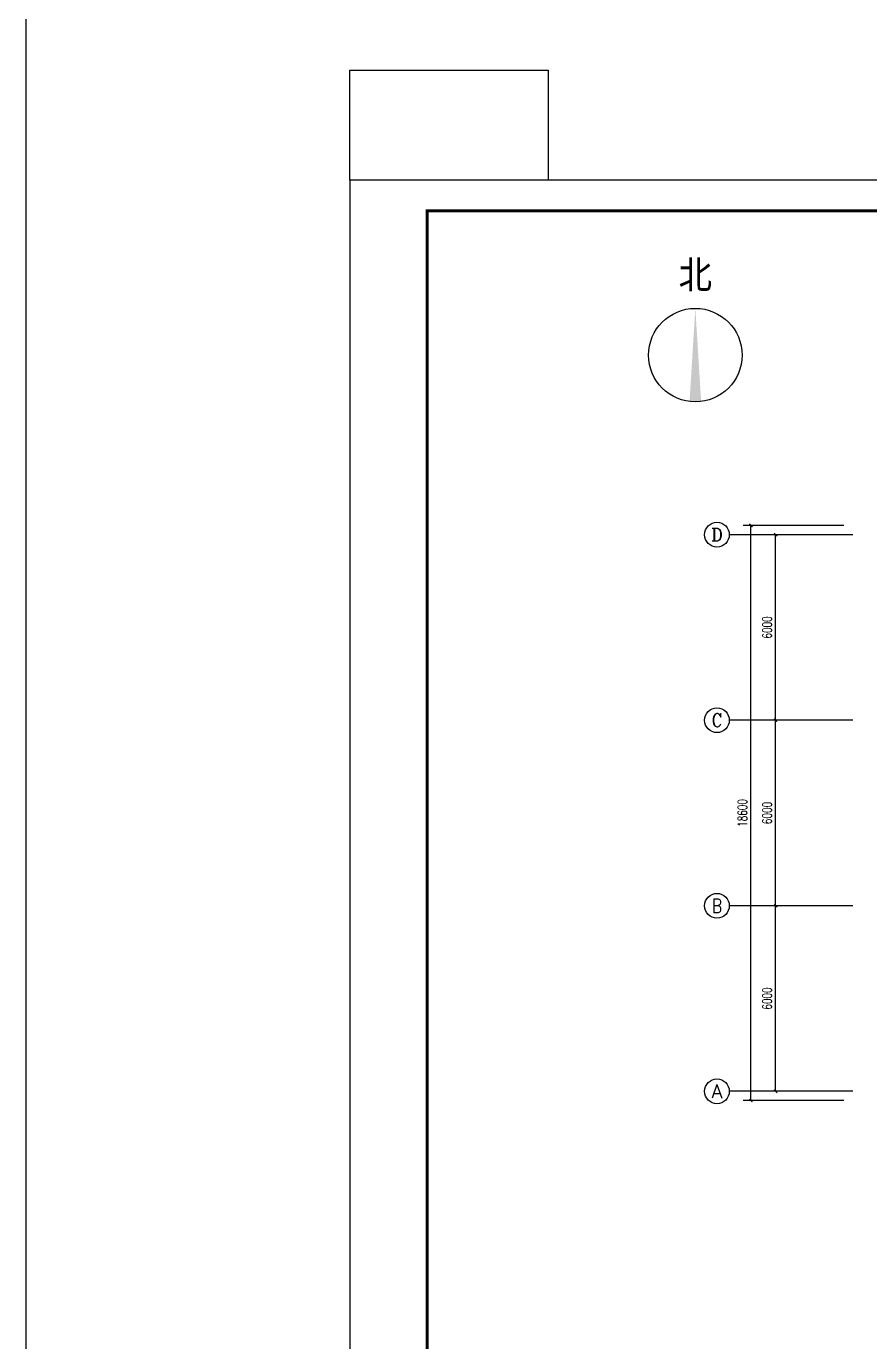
# Model space of a CAD drawing. Extents: x 1151645 to 1632247, y -116298 to 25377.
# Drawn here: x 1151645 to 1178920, y -79163 to -36628 of the extents above; entities that cross this region are included whole.
import ezdxf
from ezdxf.enums import TextEntityAlignment as Align

# ---------------------------------------------------------------- set-up
doc = ezdxf.new("R2010")
doc.units = 0
doc.header["$LTSCALE"] = 1000
doc.header["$MEASUREMENT"] = 0
doc.layers.get('0').update_dxf_attribs({"linetype": 'CONTINUOUS'})
doc.layers.get('Defpoints').update_dxf_attribs({"linetype": 'CONTINUOUS'})
doc.layers.add('_0', color=7, linetype='CONTINUOUS', lineweight=25)
for name, color, linetype in [('AXIS_TEXT', 7, 'CONTINUOUS'), ('PUB_TITLE', 4, 'CONTINUOUS'), ('建筑底图', 251, 'CONTINUOUS')]:
    doc.layers.add(name, color=color, linetype=linetype)
doc.styles.add('_TCH_AXIS', font='COMPLEX', dxfattribs={"bigfont": 'GBCBIG'})
doc.styles.add('_TCH_DIM_T3', font='SIMPLEX', dxfattribs={"width": 0.705882, "bigfont": 'GBCBIG'})
doc.styles.add('COMPLEX', font='COMPLEX')
doc.styles.add('HT', font='')
doc.styles.get('HT').set_extended_font_data('SimSun')
doc.dimstyles.new('_TCH_ARCH&&100', dxfattribs={"dimtxt": 297.5, "dimasz": 100, "dimexe": 250, "dimexo": 300, "dimgap": 126.25, "dimtad": 1, "dimdec": 0, "dimzin": 0, "dimdsep": 46, "dimtxsty": '_TCH_DIM_T3', "dimblk": 'ARCHTICK', "dimcen": 0.09, "dimclrt": 7, "dimazin": 2, "dimtfac": 1, "dimtdec": 0, "dimtix": 1, "dimtmove": 2, "dimatfit": 3, "dimfxl": 0, "dimtolj": 1, "dimtzin": 0, "dimarcsym": 0})

# ---------------------------------------------------------------- blocks, each defined once
blk = doc.blocks.new('_NORTH')
blk.add_circle((0, 0), 1200)
blk.add_solid([(-1191, 149), (-1191, -149), (1200, 0)])
blk = doc.blocks.new('_AXISO')
blk.add_circle((0, 0), 0.5)
at = {"layer": 'AXIS_TEXT', "style": 'COMPLEX', "width": 1.041667}
blk.add_attdef('A', text='', height=0.56, dxfattribs=at).set_placement((-0.25, -0.28), (0.25, -0.28), align=Align.FIT)
blk = doc.blocks.new('_ArchTick')
at = {"color": 0, "linetype": 'ByBlock', "const_width": 0.4}
blk.add_lwpolyline([(-0.5, -0.5), (0.5, 0.5)], dxfattribs=at)
blk = doc.blocks.new('*D99')
at = {"layer": 'Defpoints', "color": 0, "transparency": 16777216}
for p in [(1175879, -53067), (1178379, -53067), (1178379, -59067)]:
    blk.add_point(p, dxfattribs=at)
at = {"layer": '建筑底图', "color": 0, "lineweight": -2, "transparency": 16777216}
for p, q in [((1178079, -53067), (1175629, -53067)), ((1175879, -59067), (1175879, -53067)), ((1178079, -59067), (1175629, -59067))]:
    blk.add_line(p, q, dxfattribs=at)
at = {"layer": '建筑底图', "color": 0, "lineweight": -2, "transparency": 16777216, "xscale": 100, "yscale": 100, "zscale": 100}
for p, rotation in [((1175879, -53067), 90), ((1175879, -59067), 270)]:
    blk.add_blockref('_ArchTick', p, dxfattribs=dict(at, rotation=rotation))
at = {"layer": '建筑底图', "color": 7, "transparency": 16777216, "insert": (1175604, -56067), "char_height": 297.5, "attachment_point": 5, "rotation": 90, "style": '_TCH_DIM_T3'}
blk.add_mtext('\\A1;6000', dxfattribs=at)
blk = doc.blocks.new('*D100')
at = {"layer": 'Defpoints', "color": 0, "transparency": 16777216}
for p in [(1175879, -59067), (1178379, -59067), (1178379, -65067)]:
    blk.add_point(p, dxfattribs=at)
at = {"layer": '建筑底图', "color": 0, "lineweight": -2, "transparency": 16777216}
for p, q in [((1178079, -59067), (1175629, -59067)), ((1175879, -65067), (1175879, -59067)), ((1178079, -65067), (1175629, -65067))]:
    blk.add_line(p, q, dxfattribs=at)
at = {"layer": '建筑底图', "color": 0, "lineweight": -2, "transparency": 16777216, "xscale": 100, "yscale": 100, "zscale": 100}
for p, rotation in [((1175879, -59067), 90), ((1175879, -65067), 270)]:
    blk.add_blockref('_ArchTick', p, dxfattribs=dict(at, rotation=rotation))
at = {"layer": '建筑底图', "color": 7, "transparency": 16777216, "insert": (1175604, -62067), "char_height": 297.5, "attachment_point": 5, "rotation": 90, "style": '_TCH_DIM_T3'}
blk.add_mtext('\\A1;6000', dxfattribs=at)
blk = doc.blocks.new('*D101')
at = {"layer": 'Defpoints', "color": 0, "transparency": 16777216}
for p in [(1175879, -65067), (1178379, -65067), (1178379, -71067)]:
    blk.add_point(p, dxfattribs=at)
at = {"layer": '建筑底图', "color": 0, "lineweight": -2, "transparency": 16777216}
for p, q in [((1178079, -65067), (1175629, -65067)), ((1175879, -71067), (1175879, -65067)), ((1178079, -71067), (1175629, -71067))]:
    blk.add_line(p, q, dxfattribs=at)
at = {"layer": '建筑底图', "color": 0, "lineweight": -2, "transparency": 16777216, "xscale": 100, "yscale": 100, "zscale": 100}
for p, rotation in [((1175879, -65067), 90), ((1175879, -71067), 270)]:
    blk.add_blockref('_ArchTick', p, dxfattribs=dict(at, rotation=rotation))
at = {"layer": '建筑底图', "color": 7, "transparency": 16777216, "insert": (1175604, -68067), "char_height": 297.5, "attachment_point": 5, "rotation": 90, "style": '_TCH_DIM_T3'}
blk.add_mtext('\\A1;6000', dxfattribs=at)
blk = doc.blocks.new('*D102')
at = {"layer": 'Defpoints', "color": 0, "transparency": 16777216}
for p in [(1175079, -52767), (1178379, -52767), (1178379, -71367)]:
    blk.add_point(p, dxfattribs=at)
at = {"layer": '建筑底图', "color": 0, "lineweight": -2, "transparency": 16777216}
for p, q in [((1178079, -52767), (1174829, -52767)), ((1175079, -71367), (1175079, -52767)), ((1178079, -71367), (1174829, -71367))]:
    blk.add_line(p, q, dxfattribs=at)
at = {"layer": '建筑底图', "color": 0, "lineweight": -2, "transparency": 16777216, "xscale": 100, "yscale": 100, "zscale": 100}
for p, rotation in [((1175079, -52767), 90), ((1175079, -71367), 270)]:
    blk.add_blockref('_ArchTick', p, dxfattribs=dict(at, rotation=rotation))
at = {"layer": '建筑底图', "color": 7, "transparency": 16777216, "insert": (1174804, -62067), "char_height": 297.5, "attachment_point": 5, "rotation": 90, "style": '_TCH_DIM_T3'}
blk.add_mtext('\\A1;18600', dxfattribs=at)

msp = doc.modelspace()

# ---------------------------------------------------------------- linework, layer by layer
at = {"color": 1}
msp.add_lwpolyline([(1151644.8, 25376.6), (1632247.4, 25376.6), (1632247.4, -116298), (1151644.8, -116298)], close=True, dxfattribs=at)
at = {"layer": '_0', "color": 0}
msp.add_lwpolyline([(1162106.4, -38044.7), (1168518.8, -38044.7), (1168518.8, -41598.1), (1162106.4, -41598.1)], close=True, dxfattribs=at)
at = {"layer": 'PUB_TITLE', "color": 4}
msp.add_lwpolyline([(1162106.4, -100998.1), (1246206.4, -100998.1), (1246206.4, -41598.1), (1162106.4, -41598.1)], close=True, dxfattribs=at)
at = {"layer": 'PUB_TITLE', "color": 4, "const_width": 100}
msp.add_lwpolyline([(1164606.4, -99998.1), (1245206.4, -99998.1), (1245206.4, -42598.1), (1164606.4, -42598.1)], close=True, dxfattribs=at)
at = {"layer": '建筑底图'}
for p, q in [((1178379.4, -53066.8), (1174379.4, -53066.8)), ((1178379.4, -59066.8), (1174379.4, -59066.8)), ((1178379.4, -65066.8), (1174379.4, -65066.8)), ((1178379.4, -71066.8), (1174379.4, -71066.8))]:
    msp.add_line(p, q, dxfattribs=at)

# ---------------------------------------------------------------- block references
at = {"layer": '建筑底图', "xscale": 1.260000000009313, "yscale": 1.260000000009313, "zscale": 1.260000000009313, "rotation": 90}
msp.add_blockref('_NORTH', (1173281.1, -47261), dxfattribs=at)
at = {"layer": '建筑底图'}
ref = msp.add_blockref('_AXISO', (1173979.4, -53066.8), dxfattribs=dict(at, xscale=800, yscale=800, zscale=800))
ref.add_attrib('A', 'D', dxfattribs={"layer": 'AXIS_TEXT', "color": 0, "height": 425.2, "style": '_TCH_AXIS', "width": 1.058824}).set_placement((1173797.2, -53279.4), (1174161.7, -53279.4), align=Align.FIT)
ref = msp.add_blockref('_AXISO', (1173979.4, -59066.8), dxfattribs=dict(at, xscale=800, yscale=800, zscale=800))
ref.add_attrib('A', 'C', dxfattribs={"layer": 'AXIS_TEXT', "color": 0, "height": 435.3, "style": '_TCH_AXIS', "width": 1.133333}).set_placement((1173803.3, -59284.4), (1174155.6, -59284.4), align=Align.FIT)
ref = msp.add_blockref('_AXISO', (1173979.4, -65066.8), dxfattribs=dict(at, xscale=800, yscale=800, zscale=800))
ref.add_attrib('A', 'B', dxfattribs={"layer": 'AXIS_TEXT', "color": 0, "height": 455.7, "style": '_TCH_AXIS', "width": 0.882353}).set_placement((1173816.7, -65294.6), (1174142.2, -65294.6), align=Align.FIT)
ref = msp.add_blockref('_AXISO', (1173979.4, -71066.8), dxfattribs=dict(at, xscale=800, yscale=800, zscale=800))
ref.add_attrib('A', 'A', dxfattribs={"layer": 'AXIS_TEXT', "color": 0, "height": 435.3, "style": '_TCH_AXIS', "width": 0.944444}).set_placement((1173803.3, -71284.4), (1174155.6, -71284.4), align=Align.FIT)

# ---------------------------------------------------------------- texts
at = {"layer": '建筑底图', "style": 'HT', "width": 0.88}
msp.add_text('北', height=900.8, dxfattribs=at).set_placement((1172739.5, -45112.7))

# ---------------------------------------------------------------- dimensions: what is measured, and where the dimension line sits
at = {"layer": '建筑底图'}
for p1, p2, distance, picture, middle in [((1178379.4, -71366.8), (1178379.4, -52766.8), 3300, '*D102', (1174804.4, -62066.8)), ((1178379.4, -59066.8), (1178379.4, -53066.8), 2500, '*D99', (1175604.4, -56066.8)), ((1178379.4, -65066.8), (1178379.4, -59066.8), 2500, '*D100', (1175604.4, -62066.8)), ((1178379.4, -71066.8), (1178379.4, -65066.8), 2500, '*D101', (1175604.4, -68066.8))]:
    dim = msp.add_aligned_dim(p1=p1, p2=p2, distance=distance, dimstyle='_TCH_ARCH&&100', dxfattribs=at)
    dim.commit()
    dim.dimension.update_dxf_attribs({"geometry": picture, "text_midpoint": middle})

doc.saveas('drawing.dxf')
